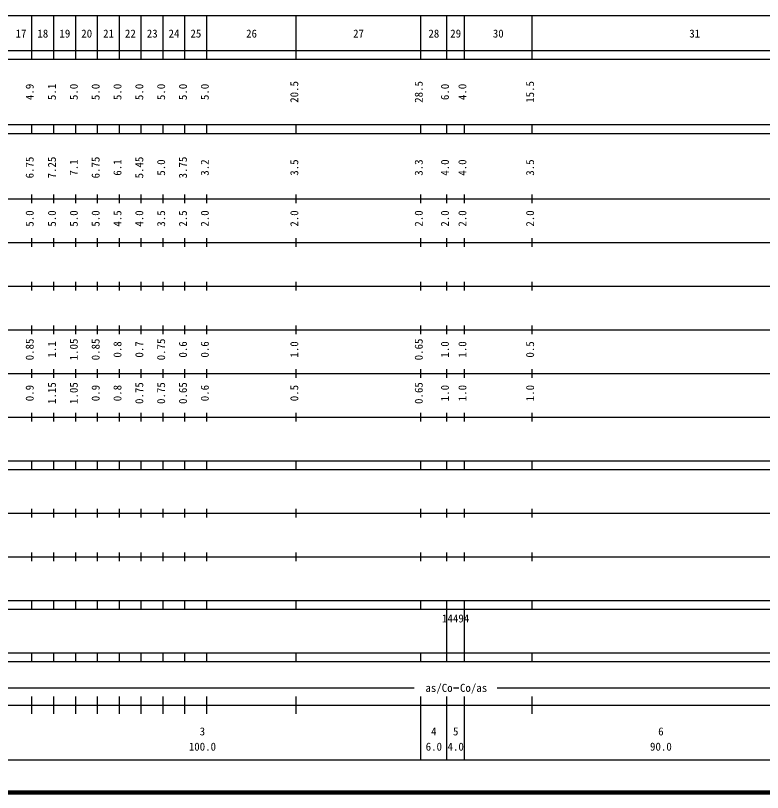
# Model space of a CAD drawing. Units: millimetres on the paper, enlarged 1000 times. Extents: x 40000 to 680000, y 20000 to 380000.
# Drawn here: x 275203 to 446258, y 20000 to 198000 of the extents above; entities that cross this region are included whole.
import ezdxf
from ezdxf.enums import TextEntityAlignment as Align

# ---------------------------------------------------------------- set-up
doc = ezdxf.new("R2010")
doc.units = ezdxf.units.MM
doc.header["$LTSCALE"] = 1000
doc.layers.add('M-TTL', color=2, linetype='Continuous', lineweight=140)
doc.layers.add('M-TTL-BAND', color=7, linetype='Continuous', lineweight=25)
doc.styles.add('ＭＳ ゴシック', font='')
doc.styles.get('ＭＳ ゴシック').set_extended_font_data('MS Gothic')

msp = doc.modelspace()

# ---------------------------------------------------------------- linework, layer by layer
at = {"layer": 'M-TTL'}
msp.add_line((40000, 20000), (680000, 20000), dxfattribs=at)
at = {"layer": 'M-TTL-BAND'}
for p, q in [((68000, 198000), (579000, 198000)), ((278900, 188000), (278900, 198000)), ((284000, 188000), (284000, 198000)), ((289000, 188000), (289000, 198000)), ((294000, 188000), (294000, 198000)), ((299000, 188000), (299000, 198000)), ((304000, 188000), (304000, 198000)), ((309000, 188000), (309000, 198000)), ((314000, 188000), (314000, 198000)), ((319000, 188000), (319000, 198000)), ((339500, 188000), (339500, 198000)), ((368000, 188000), (368000, 198000)), ((374000, 188000), (374000, 198000)), ((378000, 188000), (378000, 198000)), ((393500, 188000), (393500, 198000)), ((40000, 190000), (579000, 190000)), ((40000, 188000), (579000, 188000)), ((40000, 173000), (579000, 173000)), ((278900, 171000), (278900, 173000)), ((284000, 171000), (284000, 173000)), ((289000, 171000), (289000, 173000)), ((294000, 171000), (294000, 173000)), ((299000, 171000), (299000, 173000)), ((304000, 171000), (304000, 173000)), ((309000, 171000), (309000, 173000)), ((314000, 171000), (314000, 173000)), ((319000, 171000), (319000, 173000)), ((339500, 171000), (339500, 173000)), ((368000, 171000), (368000, 173000)), ((374000, 171000), (374000, 173000)), ((378000, 171000), (378000, 173000)), ((393500, 171000), (393500, 173000)), ((40000, 171000), (579000, 171000)), ((278900, 155000), (278900, 157000)), ((284000, 155000), (284000, 157000)), ((289000, 155000), (289000, 157000)), ((294000, 155000), (294000, 157000)), ((299000, 155000), (299000, 157000)), ((304000, 155000), (304000, 157000)), ((309000, 155000), (309000, 157000)), ((314000, 155000), (314000, 157000)), ((319000, 155000), (319000, 157000)), ((339500, 155000), (339500, 157000)), ((368000, 155000), (368000, 157000)), ((374000, 155000), (374000, 157000)), ((378000, 155000), (378000, 157000)), ((393500, 155000), (393500, 157000)), ((40000, 156000), (579000, 156000)), ((46000, 146000), (579000, 146000)), ((278900, 145000), (278900, 147000)), ((284000, 145000), (284000, 147000)), ((289000, 145000), (289000, 147000)), ((294000, 145000), (294000, 147000)), ((299000, 145000), (299000, 147000)), ((304000, 145000), (304000, 147000)), ((309000, 145000), (309000, 147000)), ((314000, 145000), (314000, 147000)), ((319000, 145000), (319000, 147000)), ((339500, 145000), (339500, 147000)), ((368000, 145000), (368000, 147000)), ((374000, 145000), (374000, 147000)), ((378000, 145000), (378000, 147000)), ((393500, 145000), (393500, 147000)), ((52000, 136000), (579000, 136000)), ((278900, 135000), (278900, 137000)), ((284000, 135000), (284000, 137000)), ((289000, 135000), (289000, 137000)), ((294000, 135000), (294000, 137000)), ((299000, 135000), (299000, 137000)), ((304000, 135000), (304000, 137000)), ((309000, 135000), (309000, 137000)), ((314000, 135000), (314000, 137000)), ((319000, 135000), (319000, 137000)), ((339500, 135000), (339500, 137000)), ((368000, 135000), (368000, 137000)), ((374000, 135000), (374000, 137000)), ((378000, 135000), (378000, 137000)), ((393500, 135000), (393500, 137000)), ((278900, 125000), (278900, 127000)), ((284000, 125000), (284000, 127000)), ((289000, 125000), (289000, 127000)), ((294000, 125000), (294000, 127000)), ((299000, 125000), (299000, 127000)), ((304000, 125000), (304000, 127000)), ((309000, 125000), (309000, 127000)), ((314000, 125000), (314000, 127000)), ((319000, 125000), (319000, 127000)), ((339500, 125000), (339500, 127000)), ((368000, 125000), (368000, 127000)), ((374000, 125000), (374000, 127000)), ((378000, 125000), (378000, 127000)), ((393500, 125000), (393500, 127000)), ((46000, 126000), (579000, 126000)), ((52000, 116000), (579000, 116000)), ((278900, 115000), (278900, 117000)), ((284000, 115000), (284000, 117000)), ((289000, 115000), (289000, 117000)), ((294000, 115000), (294000, 117000)), ((299000, 115000), (299000, 117000)), ((304000, 115000), (304000, 117000)), ((309000, 115000), (309000, 117000)), ((314000, 115000), (314000, 117000)), ((319000, 115000), (319000, 117000)), ((339500, 115000), (339500, 117000)), ((368000, 115000), (368000, 117000)), ((374000, 115000), (374000, 117000)), ((378000, 115000), (378000, 117000)), ((393500, 115000), (393500, 117000)), ((278900, 105000), (278900, 107000)), ((284000, 105000), (284000, 107000)), ((289000, 105000), (289000, 107000)), ((294000, 105000), (294000, 107000)), ((299000, 105000), (299000, 107000)), ((304000, 105000), (304000, 107000)), ((309000, 105000), (309000, 107000)), ((314000, 105000), (314000, 107000)), ((319000, 105000), (319000, 107000)), ((339500, 105000), (339500, 107000)), ((368000, 105000), (368000, 107000)), ((374000, 105000), (374000, 107000)), ((378000, 105000), (378000, 107000)), ((393500, 105000), (393500, 107000)), ((46000, 106000), (579000, 106000)), ((40000, 96000), (579000, 96000)), ((278900, 94000), (278900, 96000)), ((284000, 94000), (284000, 96000)), ((289000, 94000), (289000, 96000)), ((294000, 94000), (294000, 96000)), ((299000, 94000), (299000, 96000)), ((304000, 94000), (304000, 96000)), ((309000, 94000), (309000, 96000)), ((314000, 94000), (314000, 96000)), ((319000, 94000), (319000, 96000)), ((339500, 94000), (339500, 96000)), ((368000, 94000), (368000, 96000)), ((374000, 94000), (374000, 96000)), ((378000, 94000), (378000, 96000)), ((393500, 94000), (393500, 96000)), ((40000, 94000), (579000, 94000)), ((49000, 84000), (579000, 84000)), ((278900, 83000), (278900, 85000)), ((284000, 83000), (284000, 85000)), ((289000, 83000), (289000, 85000)), ((294000, 83000), (294000, 85000)), ((299000, 83000), (299000, 85000)), ((304000, 83000), (304000, 85000)), ((309000, 83000), (309000, 85000)), ((314000, 83000), (314000, 85000)), ((319000, 83000), (319000, 85000)), ((339500, 83000), (339500, 85000)), ((368000, 83000), (368000, 85000)), ((374000, 83000), (374000, 85000)), ((378000, 83000), (378000, 85000)), ((393500, 83000), (393500, 85000)), ((278900, 73000), (278900, 75000)), ((284000, 73000), (284000, 75000)), ((289000, 73000), (289000, 75000)), ((294000, 73000), (294000, 75000)), ((299000, 73000), (299000, 75000)), ((304000, 73000), (304000, 75000)), ((309000, 73000), (309000, 75000)), ((314000, 73000), (314000, 75000)), ((319000, 73000), (319000, 75000)), ((339500, 73000), (339500, 75000)), ((368000, 73000), (368000, 75000)), ((374000, 73000), (374000, 75000)), ((378000, 73000), (378000, 75000)), ((393500, 73000), (393500, 75000)), ((40000, 74000), (579000, 74000)), ((40000, 64000), (579000, 64000)), ((278900, 62000), (278900, 64000)), ((284000, 62000), (284000, 64000)), ((289000, 62000), (289000, 64000)), ((294000, 62000), (294000, 64000)), ((299000, 62000), (299000, 64000)), ((304000, 62000), (304000, 64000)), ((309000, 62000), (309000, 64000)), ((314000, 62000), (314000, 64000)), ((319000, 62000), (319000, 64000)), ((339500, 62000), (339500, 64000)), ((368000, 62000), (368000, 64000)), ((374000, 62000), (374000, 64000)), ((378000, 62000), (378000, 64000)), ((393500, 62000), (393500, 64000)), ((40000, 62000), (579000, 62000)), ((374000, 52000), (374000, 62000)), ((378000, 52000), (378000, 62000)), ((40000, 52000), (579000, 52000)), ((278900, 50000), (278900, 52000)), ((284000, 50000), (284000, 52000)), ((289000, 50000), (289000, 52000)), ((294000, 50000), (294000, 52000)), ((299000, 50000), (299000, 52000)), ((304000, 50000), (304000, 52000)), ((309000, 50000), (309000, 52000)), ((314000, 50000), (314000, 52000)), ((319000, 50000), (319000, 52000)), ((339500, 50000), (339500, 52000)), ((368000, 50000), (368000, 52000)), ((374000, 50000), (374000, 52000)), ((378000, 50000), (378000, 52000)), ((393500, 50000), (393500, 52000)), ((40000, 50000), (579000, 50000)), ((71000, 44000), (366500, 44000)), ((375474, 44000), (376734, 44000)), ((385500, 44000), (565000, 44000)), ((278900, 38000), (278900, 42000)), ((284000, 38000), (284000, 42000)), ((289000, 38000), (289000, 42000)), ((294000, 38000), (294000, 42000)), ((299000, 38000), (299000, 42000)), ((304000, 38000), (304000, 42000)), ((309000, 38000), (309000, 42000)), ((314000, 38000), (314000, 42000)), ((319000, 38000), (319000, 42000)), ((339500, 38000), (339500, 42000)), ((368000, 27500), (368000, 42000)), ((374000, 27500), (374000, 42000)), ((378000, 27500), (378000, 42000)), ((393500, 38000), (393500, 42000)), ((40000, 40000), (579000, 40000)), ((68000, 27500), (579000, 27500))]:
    msp.add_line(p, q, dxfattribs=at)

# ---------------------------------------------------------------- texts
at = {"layer": 'M-TTL-BAND', "style": 'ＭＳ ゴシック'}
for s, p in [('17', (276450, 192405)), ('18', (281450, 192405)), ('19', (286500, 192405)), ('20', (291500, 192405)), ('21', (296500, 192405)), ('22', (301500, 192405)), ('23', (306500, 192405)), ('24', (311500, 192405)), ('25', (316500, 192405)), ('26', (329250, 192405)), ('27', (353750, 192405)), ('28', (371000, 192405)), ('29', (376000, 192405)), ('30', (385750, 192405)), ('31', (430750, 192405)), ('as/Co', (372188, 42500)), ('Co/as', (380098, 42500)), ('3', (318000, 32523)), ('4', (371000, 32523)), ('5', (376000, 32523)), ('6', (423000, 32523)), ('100.0', (318000, 29033)), ('6.0', (371000, 29033)), ('4.0', (376000, 29033)), ('90.0', (423000, 29033))]:
    msp.add_text(s, height=1833, dxfattribs=at).set_placement(p, align=Align.BOTTOM_CENTER)
for s, p in [('4.9', (279900, 180500)), ('5.1', (285000, 180500)), ('5.0', (290000, 180500)), ('5.0', (295000, 180500)), ('5.0', (300000, 180500)), ('5.0', (305000, 180500)), ('5.0', (310000, 180500)), ('5.0', (315000, 180500)), ('5.0', (320000, 180500)), ('20.5', (340500, 180500)), ('28.5', (369000, 180500)), ('6.0', (375000, 180500)), ('4.0', (379000, 180500)), ('15.5', (394500, 180500)), ('6.75', (279900, 163174)), ('7.25', (285000, 163174)), ('7.1', (290000, 163174)), ('6.75', (295000, 163174)), ('6.1', (300000, 163174)), ('5.45', (305000, 163174)), ('5.0', (310000, 163174)), ('3.75', (315000, 163174)), ('3.2', (320000, 163174)), ('3.5', (340500, 163174)), ('3.3', (369000, 163174)), ('4.0', (375000, 163174)), ('4.0', (379000, 163174)), ('3.5', (394500, 163174)), ('5.0', (279900, 151500)), ('5.0', (285000, 151500)), ('5.0', (290000, 151500)), ('5.0', (295000, 151500)), ('4.5', (300000, 151500)), ('4.0', (305000, 151500)), ('3.5', (310000, 151500)), ('2.5', (315000, 151500)), ('2.0', (320000, 151500)), ('2.0', (340500, 151500)), ('2.0', (369000, 151500)), ('2.0', (375000, 151500)), ('2.0', (379000, 151500)), ('2.0', (394500, 151500)), ('0.85', (279900, 121500)), ('1.1', (285000, 121500)), ('1.05', (290000, 121500)), ('0.85', (295000, 121500)), ('0.8', (300000, 121500)), ('0.7', (305000, 121500)), ('0.75', (310000, 121500)), ('0.6', (315000, 121500)), ('0.6', (320000, 121500)), ('1.0', (340500, 121500)), ('0.65', (369000, 121500)), ('1.0', (375000, 121500)), ('1.0', (379000, 121500)), ('0.5', (394500, 121500)), ('0.9', (279900, 111500)), ('1.15', (285000, 111500)), ('1.05', (290000, 111500)), ('0.9', (295000, 111500)), ('0.8', (300000, 111500)), ('0.75', (305000, 111500)), ('0.75', (310000, 111500)), ('0.65', (315000, 111500)), ('0.6', (320000, 111500)), ('0.5', (340500, 111500)), ('0.65', (369000, 111500)), ('1.0', (375000, 111500)), ('1.0', (379000, 111500)), ('1.0', (394500, 111500))]:
    msp.add_text(s, height=1833, rotation=90, dxfattribs=at).set_placement(p, align=Align.BOTTOM_CENTER)
msp.add_text('14494', height=1833, dxfattribs=at).set_placement((372875, 58405), align=Align.BOTTOM_LEFT)

doc.saveas('drawing.dxf')
